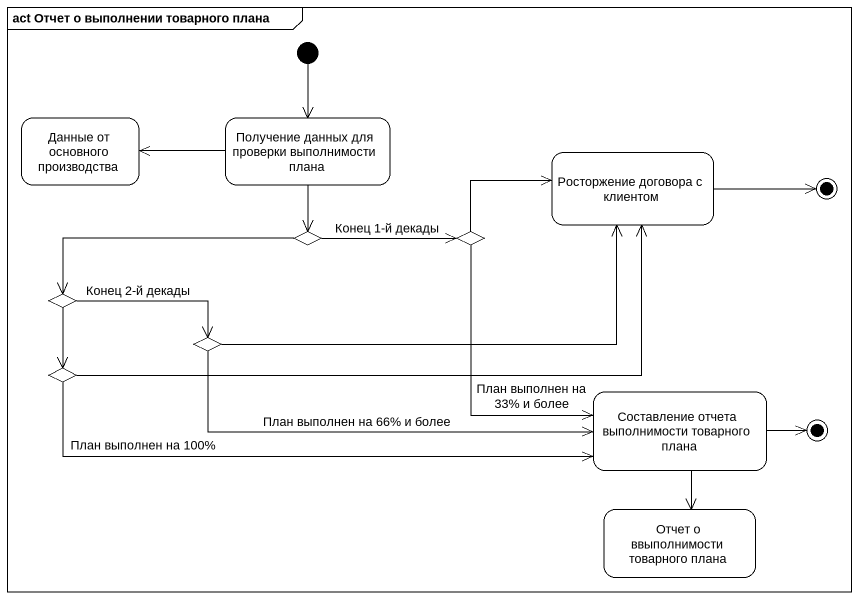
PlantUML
@startuml
mainframe act Отчет о выполнении товарного плана
hide empty description
state "Данные от основного производства" as Данные_от_основного
state "Получение данных для проверки выполнимости плана" as Получение_данных_для
state "Росторжение договора с клиентом" as Росторжение_договора_с
state final1 <<end>>
state choice1 <<choice>>
state choice2 <<choice>>
state choice3 <<choice>>
state choice4 <<choice>>
state choice5 <<choice>>
state "Составление отчета выполнимости товарного плана" as Составление_отчета
state final2 <<end>>
state "Отчет о ввыполнимости товарного плана" as Отчет_о_ввыполнимости
[*] --> Получение_данных_для
Получение_данных_для -left-> Данные_от_основного
Получение_данных_для --> choice1
Росторжение_договора_с -right-> final1
choice1 -right-> choice2 : Конец 1-й декады
choice1 -left-> choice3
choice2 -right-> Росторжение_договора_с
choice2 --> Составление_отчета : План выполнен на 33% и более
choice3 -right-> choice4 : Конец 2-й декады
choice3 --> choice5
choice4 -right-> Росторжение_договора_с
choice4 -right-> Составление_отчета : План выполнен на 66% и более
choice5 -right-> Росторжение_договора_с
choice5 -right-> Составление_отчета : План выполнен на 100%
Составление_отчета -right-> final2
Составление_отчета --> Отчет_о_ввыполнимости
@enduml
